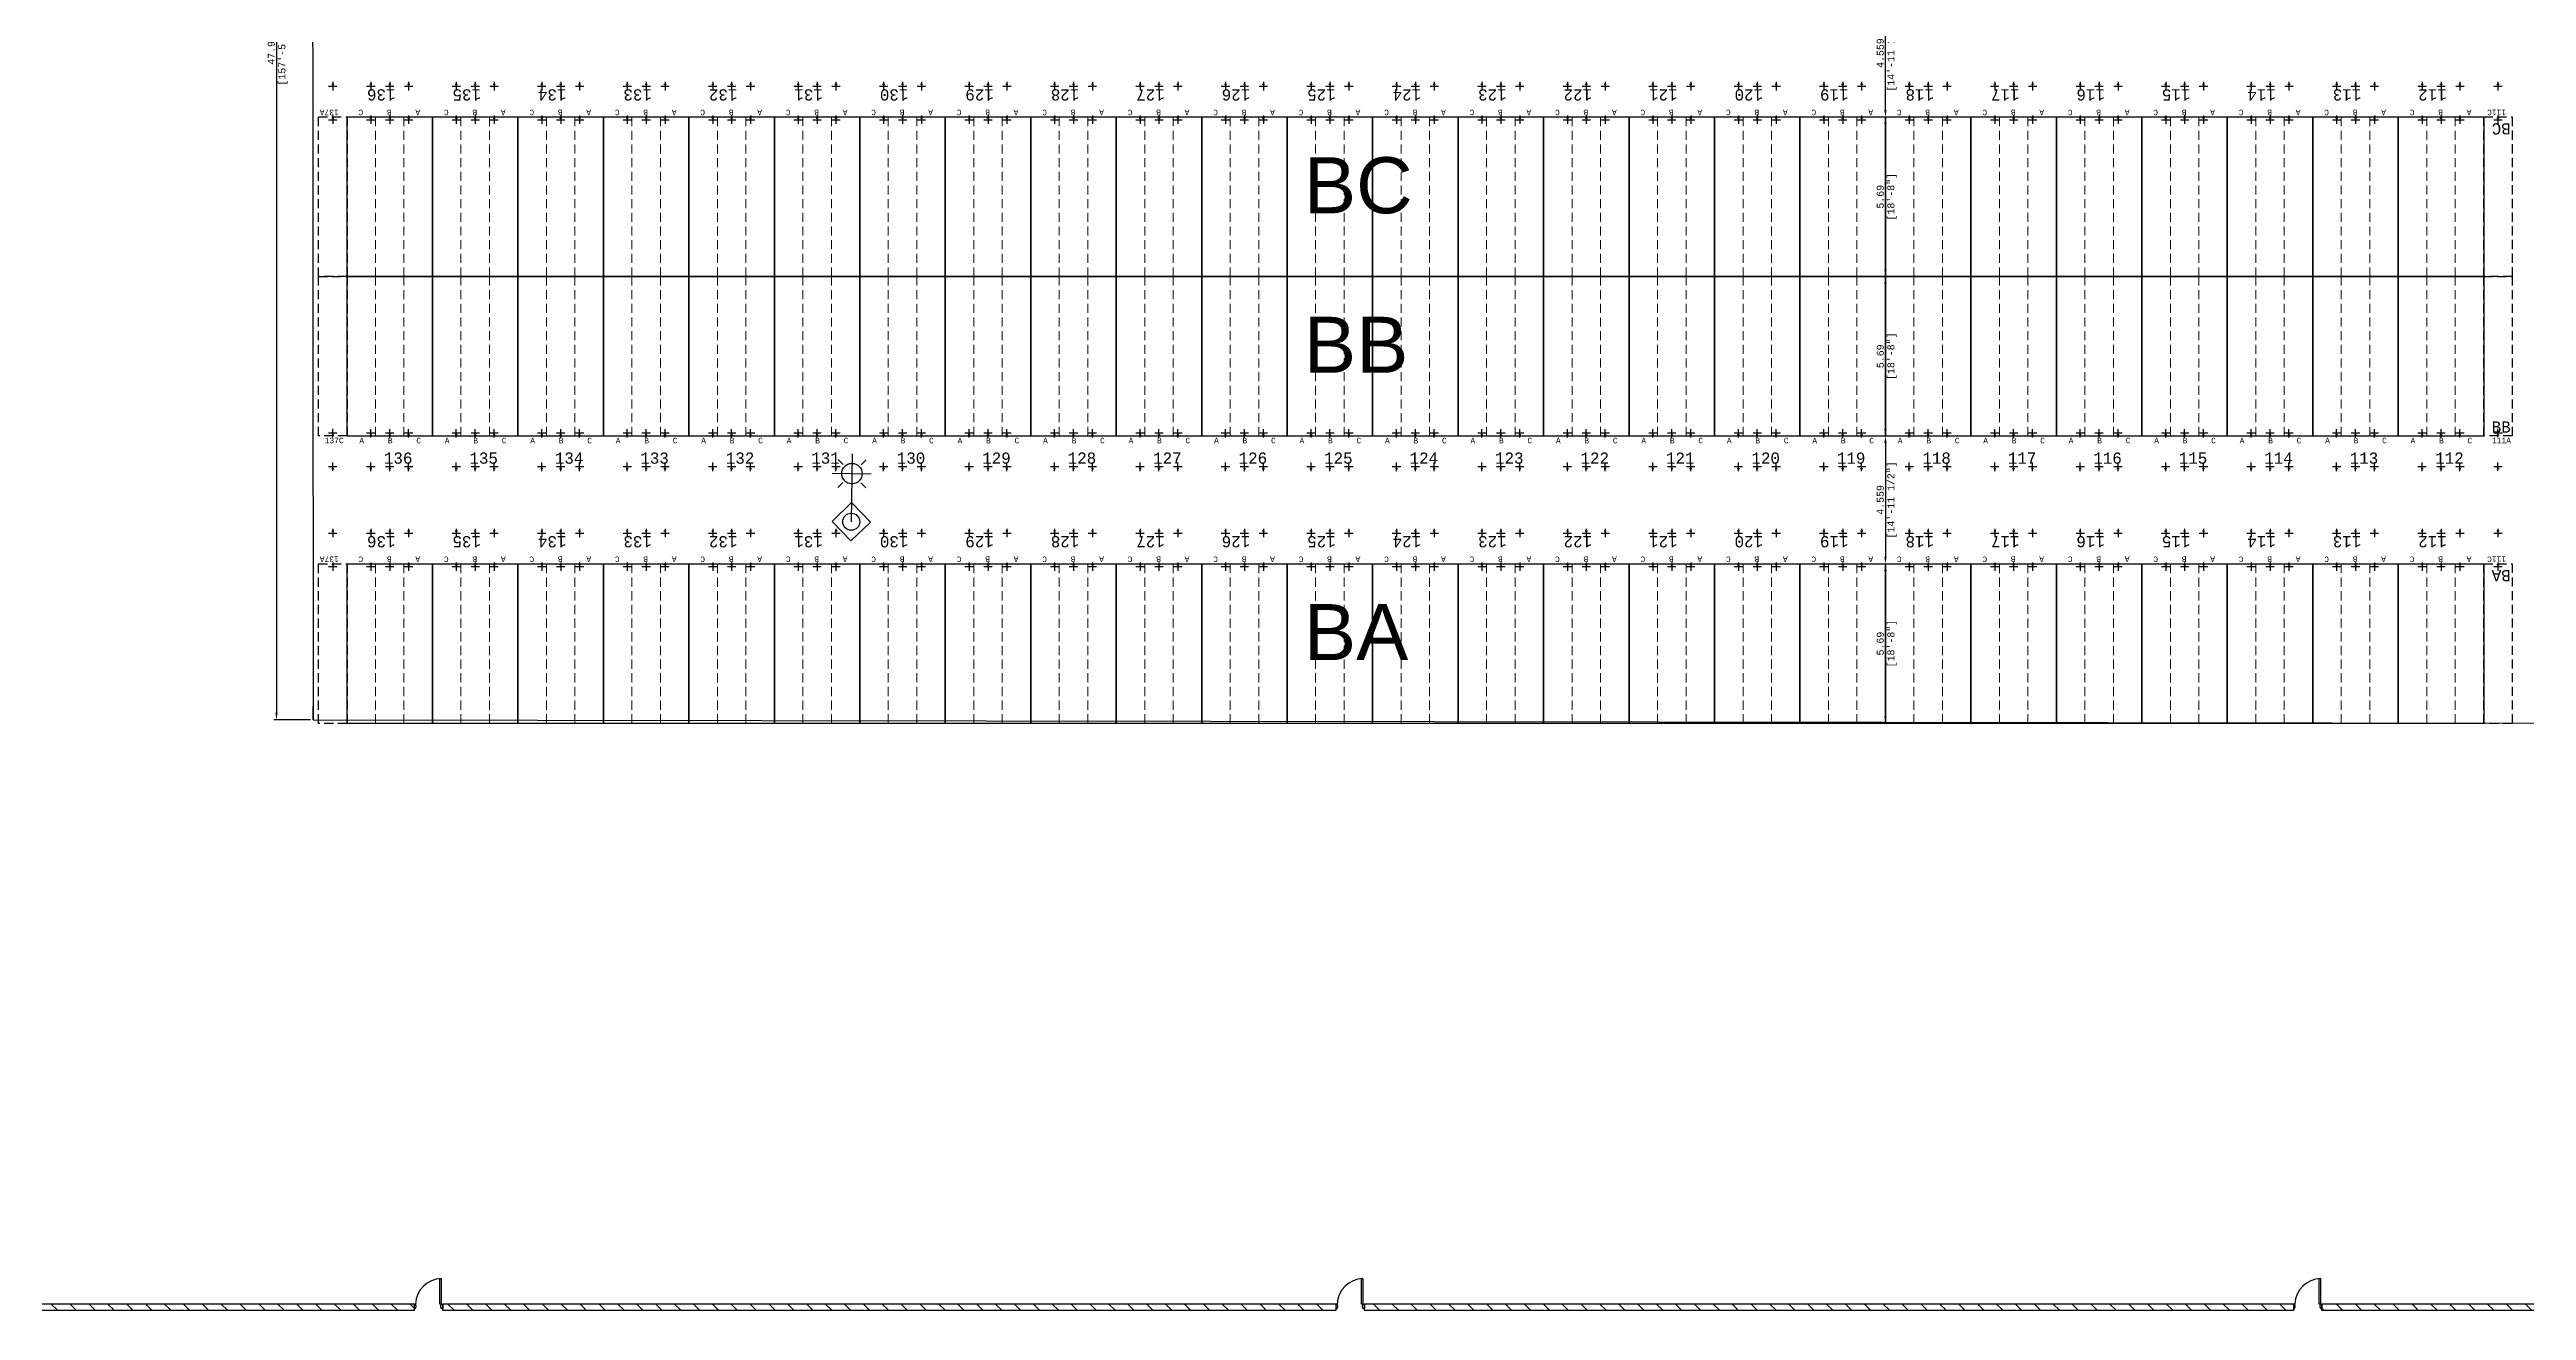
# Model space of a CAD drawing. Header units: inches. Extents: x -233729 to 737493, y -275239 to 196021.
# Drawn here: x -9603 to 78730, y -72686 to -27710 of the extents above; entities that cross this region are included whole.
import ezdxf

# ---------------------------------------------------------------- set-up
doc = ezdxf.new("R2010")
doc.units = ezdxf.units.IN
doc.header["$MEASUREMENT"] = 0
doc.linetypes.add('DASHED', pattern=[0.75, 0.5, -0.25])
for name, color, linetype in [('_FL_AREAS', 92, 'Continuous'), ('_FL_EXT_ELECTRICAL', 252, 'Continuous'), ('_FL_FAC_WALLS', 252, 'Continuous'), ('_FL_NEW WH_Pallets', 1, 'Continuous'), ('Bin location transponder', 250, 'Continuous'), ('WF_numbers', 6, 'Continuous')]:
    doc.layers.add(name, color=color, linetype=linetype)
for name, color, linetype, lineweight in [('WF buffer', 1, 'DASHED', 30), ('WF dimentions', 3, 'Continuous', 30), ('WF transponder', 3, 'Continuous', 30), ('WF_bay', 5, 'Continuous', 30), ('WF_sketch_stock_areas', 30, 'Continuous', 30), ('WF_text', 252, 'Continuous', 30)]:
    doc.layers.add(name, color=color, linetype=linetype, lineweight=lineweight)
doc.styles.add('WF_txt', font='consola.ttf')
doc.styles.add('WF_txt_notes', font='arial.ttf')
doc.dimstyles.new('DIM_50', dxfattribs={"dimscale": 50, "dimtxt": 5, "dimasz": 5, "dimexe": 2, "dimexo": 2, "dimgap": 1.1, "dimtad": 1, "dimtoh": 1, "dimdec": 3, "dimlfac": 0.001, "dimdsep": 46, "dimtxsty": 'WF_txt', "dimcen": 3, "dimclrd": 256, "dimclre": 256, "dimclrt": 7, "dimadec": 1, "dimazin": 0, "dimtfac": 1, "dimtdec": 3, "dimtmove": 0, "dimatfit": 3, "dimfxl": 10, "dimtolj": 1, "dimtzin": 0, "dimlwd": -1, "dimlwe": -1, "dimarcsym": 0})
pattern_1 = [(135, (830121.3684155941, -942425.7747630477), (-336.7596045400931, -336.7596045400933), [])]

# ---------------------------------------------------------------- blocks, each defined once
blk = doc.blocks.new('*U155')
at = {"color": 0}
for points in [[(1164.737522074677, 895.8059546615999), (1164.737522074677, 845.0059546616001), (250.337522074678, 845.0059546616002), (250.337522074678, 895.8059546616004)], [(1215.537522074678, 895.8059546615999), (1164.737522074677, 895.8059546615999), (1164.737522074677, 946.6059546615998), (1317.137522074677, 946.6059546615998), (1317.137522074677, 895.8059546615999), (1279.037522074677, 895.8059546615999), (1279.037522074677, 879.9309546615999), (1215.537522074678, 879.9309546615999)], [(1215.537522074677, -18.59404533840009), (1164.737522074677, -18.59404533840007), (1164.737522074677, -69.39404533840003), (1317.137522074677, -69.39404533840009), (1317.137522074677, -18.59404533840013), (1279.037522074677, -18.59404533840011), (1279.037522074677, -2.719045338400121), (1215.537522074677, -2.719045338400091)]]:
    blk.add_lwpolyline(points, close=True, dxfattribs=at)
blk.add_arc((1201.09813806807, 932.1665706549907), 951.4556444309696, 182.1901360048656, 267.8098639951266, dxfattribs=at)
blk = doc.blocks.new('FL_Building')
at = {"transparency": 33554687}
h = blk.add_hatch(dxfattribs=at)
h.set_pattern_fill('ANSI31', color=253, scale=149.9999999999999, angle=90)
h.set_pattern_definition(pattern_1)
h.paths.add_polyline_path([(1873916.696547389, -156724.2638295889), (1890302.226811528, -156724.2638295889), (1890302.226811409, -156965.5638296008), (1873916.696547508, -156965.5638296008)])
h = blk.add_hatch(dxfattribs=at)
h.set_pattern_fill('ANSI31', color=253, scale=149.9999999999999, angle=90)
h.set_pattern_definition(pattern_1)
h.paths.add_polyline_path([(1891318.226811409, -156724.2638295889), (1923169.826811433, -156724.2638295889), (1923169.826811373, -156965.5638296604), (1891318.226811409, -156965.5638295412)])
h = blk.add_hatch(dxfattribs=at)
h.set_pattern_fill('ANSI31', color=253, scale=149.9999999999999, angle=90)
h.set_pattern_definition(pattern_1)
h.paths.add_polyline_path([(1924185.826811492, -156724.2638295889), (1957320.126811385, -156724.2638295889), (1957320.126811445, -156965.5638297796), (1924185.826811552, -156965.5638297796)])
h = blk.add_hatch(dxfattribs=at)
h.set_pattern_fill('ANSI31', color=253, scale=149.9999999999999, angle=90)
h.set_pattern_definition(pattern_1)
h.paths.add_polyline_path([(1958336.126811385, -156724.2638296485), (1999750.826811492, -156724.2638297677), (1999750.826811373, -156965.5638296008), (1958336.126811385, -156965.563829422)])
at = {"color": 0}
for points in [[(1873916.696547389, -156724.2638295889), (1890302.226811528, -156724.2638295889), (1890302.226811409, -156965.5638296008), (1873916.696547508, -156965.5638296008)], [(1891318.226811409, -156724.2638295889), (1923169.826811433, -156724.2638295889), (1923169.826811373, -156965.5638296604), (1891318.226811409, -156965.5638295412)], [(1924185.826811492, -156724.2638295889), (1957320.126811385, -156724.2638295889), (1957320.126811445, -156965.5638297796), (1924185.826811552, -156965.5638297796)], [(1958336.126811385, -156724.2638296485), (1999750.826811492, -156724.2638297677), (1999750.826811373, -156965.5638296008), (1958336.126811385, -156965.563829422)]]:
    blk.add_lwpolyline(points, close=True, dxfattribs=at)
at = {"color": 0, "rotation": 270}
for p in [(1890371.620856762, -155572.2263075709), (1923239.220856845, -155572.2263075709), (1957389.520856738, -155572.2263075709)]:
    blk.add_blockref('*U155', p, dxfattribs=at)
blk = doc.blocks.new('A$C667968a6')
at = {"layer": '_FL_FAC_WALLS', "linetype": 'Continuous', "lineweight": -3}
blk.add_blockref('FL_Building', (-2249813.746555567, 156686.1638379097), dxfattribs=at)
blk = doc.blocks.new('LS1')
at = {"color": 0}
for p, q in [((-0.0530815623290835, 0.2352820445264427), (-0.0341956818168399, 0.2163961640141991)), ((2.84e-14, 0.2572691475552205), (0, -1.42e-14)), ((0.0530815623291119, 0.235282044526457), (0.0341956818168683, 0.2163961640142133)), ((-0.0750686653578612, 0.1822004821971035), (0.0721790999999712, 0.1822004821971035)), ((-0.0341956818168683, 0.1480048003804626), (-0.0530815623291119, 0.1291189198682332)), ((0.0341956818168967, 0.1480048003804768), (0.0530815623291119, 0.129118919868219))]:
    blk.add_line(p, q, dxfattribs=at)
at = {"color": 0, "flags": 128}
blk.add_lwpolyline([(-1.137e-13, 0.0725953984493799), (-0.0725953984493515, 9.95e-14), (-8.53e-14, -0.0725953984491667), (0.0725953984491525, 9.95e-14)], close=True, dxfattribs=at)
at = {"color": 0}
for centre, radius in [((2.84e-14, 0.1822004821973451), 0.0386879976), ((0, -1.42e-14), 0.03240119799)]:
    blk.add_circle(centre, radius, dxfattribs=at)
blk = doc.blocks.new('*U6', base_point=(1597954.83, 828434.8120000002, 559.0839999999998))
at = {"xscale": 30.92178326998604, "yscale": 30.92178326998604, "zscale": 30.92178326998604, "rotation": 80.00000000000003}
blk.add_blockref('LS1', (1597954.83, 828434.8120000002, 559.0839999999998), dxfattribs=at)
blk = doc.blocks.new('Bin location transponder')
at = {"layer": 'Bin location transponder', "color": 3, "lineweight": 30}
for p, q in [((-600, 0), (600, 0)), ((-150, 300), (150, 300)), ((0, 600), (0, -600))]:
    blk.add_line(p, q, dxfattribs=at)
blk = doc.blocks.new('WF 120x224in bay')
at = {"layer": 'WF_bay', "linetype": 'DASHED', "lineweight": 5, "ltscale": 650}
for p, q in [((1015.999998271465, 5689.600000079471), (1015.999998271465, 1.192092896e-07)), ((2031.999998271465, 5689.600000059606), (2031.999998271465, 5.96046448e-08))]:
    blk.add_line(p, q, dxfattribs=at)
at = {"layer": 'WF_bay'}
blk.add_lwpolyline([(-1.6689300537e-06, 5689.600000119209), (3047.999998271465, 5689.600000000001), (3047.999999880791, 1.192092896e-07), (-5.96046448e-08, 5.96046448e-08)], close=True, dxfattribs=at)
at = {"layer": 'WF transponder', "xscale": 0.25, "yscale": 0.25, "zscale": 0.25, "rotation": 180.0000000062352}
for p in [(849.9999999105931, 100.0000000894069), (1523.999999910593, 100.0000000894069), (2197.999999910593, 100.0000000894069), (849.9999999105931, -1099.999999910593), (1523.999999910593, -1099.999999910593), (2197.999999910593, -1099.999999910593)]:
    blk.add_blockref('Bin location transponder', p, dxfattribs=at)
at = {"layer": 'WF_numbers', "linetype": 'DASHED', "char_height": 200, "attachment_point": 1, "rotation": 1.027588346411229e-09, "style": 'WF_txt'}
for s, insert in [('A', (439.4118606448173, -62.35349720716476, -723.2652933599893)), ('B', (1455.411860466003, -62.35349720716476, -723.2652933599893)), ('C', (2471.411860346794, -62.35349732637406, -723.2652933599893))]:
    blk.add_mtext_dynamic_manual_height_columns(s, width=423.5307577799235, gutter_width=2117.653788942844, heights=[0], dxfattribs=dict(at, insert=insert))
blk = doc.blocks.new('WF 40x224in buffer')
at = {"layer": 'WF buffer', "ltscale": 650}
blk.add_lwpolyline([(0, 5689.600000023842), (1016, 5689.600000023842), (1016, 0), (0, 0)], close=True, dxfattribs=at)
at = {"layer": 'WF transponder', "xscale": 0.25, "yscale": 0.25, "zscale": 0.25, "rotation": 180.0000000062352}
for p in [(508, 100), (508, -1100)]:
    blk.add_blockref('Bin location transponder', p, dxfattribs=at)
blk = doc.blocks.new('*D178')
at = {"layer": 'WF dimentions', "transparency": 16777216}
for p, q in [((55869.80479978075, -30366.33721296243), (55869.80479978075, -35555.93721316509)), ((55969.80479817142, -30116.33721296243), (55969.80479978075, -30116.33721296243)), ((55969.8047967409, -35805.93721316509), (55969.80479978075, -35805.93721316509))]:
    blk.add_line(p, q, dxfattribs=at)
for points in [[(55828.13813311409, -30366.33721296243), (55911.47146644741, -30366.33721296243), (55869.80479978075, -30116.33721296243)], [(55828.13813311409, -35555.93721316509), (55911.47146644741, -35555.93721316509), (55869.80479978075, -35805.93721316509)]]:
    blk.add_solid(points, dxfattribs=at)
at = {"layer": 'WF dimentions', "color": 7, "transparency": 16777216, "char_height": 250, "attachment_point": 5, "rotation": 90, "style": 'WF_txt'}
for s, insert in [('\\A1;5.69', (55686.36180054584, -32961.13721306377)), ('\\A1;[18\'-8"]', (56102.50181584807, -32961.13721306377))]:
    blk.add_mtext(s, dxfattribs=dict(at, insert=insert))
blk = doc.blocks.new('*D179')
at = {"layer": 'WF dimentions', "transparency": 16777216}
for p, q in [((55869.80480013837, -36055.93721316509), (55869.80480013837, -41245.53721318893)), ((55969.8047967409, -35805.93721316509), (55969.80480013837, -35805.93721316509)), ((55769.80480234374, -41495.53721318893), (55769.80480013837, -41495.53721318893))]:
    blk.add_line(p, q, dxfattribs=at)
for points in [[(55828.1381334717, -36055.93721316509), (55911.47146680503, -36055.93721316509), (55869.80480013837, -35805.93721316509)], [(55828.1381334717, -41245.53721318893), (55911.47146680503, -41245.53721318893), (55869.80480013837, -41495.53721318893)]]:
    blk.add_solid(points, dxfattribs=at)
at = {"layer": 'WF dimentions', "color": 7, "transparency": 16777216, "char_height": 250, "attachment_point": 5, "rotation": 90, "style": 'WF_txt'}
for s, insert in [('\\A1;[18\'-8"]', (56102.50181620568, -38650.73721317702)), ('\\A1;5.69', (55686.36180090347, -38650.73721317702))]:
    blk.add_mtext(s, dxfattribs=dict(at, insert=insert))
blk = doc.blocks.new('*D180')
at = {"layer": 'WF dimentions', "transparency": 16777216}
for p, q in [((55769.80480234374, -41495.53721318893), (55769.80480037678, -41495.53721318893)), ((55869.8048003768, -41745.53721318893), (55869.8048003768, -45804.83721087627)), ((55769.80480490674, -46054.83721087627), (55769.80480037678, -46054.83721087627))]:
    blk.add_line(p, q, dxfattribs=at)
for points in [[(55828.13813371013, -41745.53721318893), (55911.47146704347, -41745.53721318893), (55869.8048003768, -41495.53721318893)], [(55828.13813371013, -45804.83721087627), (55911.47146704347, -45804.83721087627), (55869.8048003768, -46054.83721087627)]]:
    blk.add_solid(points, dxfattribs=at)
at = {"layer": 'WF dimentions', "color": 7, "transparency": 16777216, "char_height": 250, "attachment_point": 5, "rotation": 90, "style": 'WF_txt'}
for s, insert in [('\\A1;4.559', (55686.36180114189, -43775.1872120326)), ('\\A1;[14\'-11 1/2"]', (56102.50181644411, -43775.1872120326))]:
    blk.add_mtext(s, dxfattribs=dict(at, insert=insert))
blk = doc.blocks.new('*D181')
at = {"layer": 'WF dimentions', "transparency": 16777216}
for p, q in [((55769.80480490674, -46054.83721087627), (55769.80480019797, -46054.83721087627)), ((55869.80480019796, -46304.83721087626), (55869.80480019797, -51494.43721101934)), ((55969.80479614486, -51744.43721101934), (55969.80480019797, -51744.43721101934))]:
    blk.add_line(p, q, dxfattribs=at)
for points in [[(55828.1381335313, -46304.83721087626), (55911.47146686463, -46304.83721087626), (55869.80480019796, -46054.83721087627)], [(55828.13813353131, -51494.43721101934), (55911.47146686464, -51494.43721101934), (55869.80480019797, -51744.43721101934)]]:
    blk.add_solid(points, dxfattribs=at)
at = {"layer": 'WF dimentions', "color": 7, "transparency": 16777216, "char_height": 250, "attachment_point": 5, "rotation": 90, "style": 'WF_txt'}
for s, insert in [('\\A1;5.69', (55686.36180096307, -48899.63721094781)), ('\\A1;[18\'-8"]', (56102.50181626527, -48899.63721094781))]:
    blk.add_mtext(s, dxfattribs=dict(at, insert=insert))
blk = doc.blocks.new('*D183')
at = {"layer": 'WF dimentions', "transparency": 16777216}
for p, q in [((55969.80479906549, -25557.03724328927), (55969.80480109205, -25557.03724328927)), ((55869.80480109205, -29866.33721165113), (55869.80480109205, -25807.03724328927)), ((55969.8047991251, -30116.33721165113), (55969.80480109205, -30116.33721165113))]:
    blk.add_line(p, q, dxfattribs=at)
for points in [[(55828.13813442538, -25807.03724328927), (55911.47146775871, -25807.03724328927), (55869.80480109205, -25557.03724328927)], [(55828.13813442538, -29866.33721165113), (55911.47146775871, -29866.33721165113), (55869.80480109205, -30116.33721165113)]]:
    blk.add_solid(points, dxfattribs=at)
at = {"layer": 'WF dimentions', "color": 7, "transparency": 16777216, "char_height": 250, "attachment_point": 5, "rotation": 90, "style": 'WF_txt'}
for s, insert in [('\\A1;4.559', (55686.36180185714, -27836.68722747021)), ('\\A1;[14\'-11 1/2"]', (56102.50181715935, -27836.68722747021))]:
    blk.add_mtext(s, dxfattribs=dict(at, insert=insert))
blk = doc.blocks.new('*D187')
at = {"layer": 'WF dimentions', "transparency": 16777216}
for p, q in [((-333.1068557049148, -3619.214138788491), (-1608.825739338541, -3619.214138788492)), ((-1508.825739338541, -3869.214138788492), (-1508.82573933853, -51367.34937850886)), ((-298.0758838201873, -51617.34937850886), (-1608.825739338531, -51617.34937850886))]:
    blk.add_line(p, q, dxfattribs=at)
for points in [[(-1550.492406005208, -3869.214138788492), (-1467.159072671874, -3869.214138788492), (-1508.825739338541, -3619.214138788492)], [(-1550.492406005197, -51367.34937850886), (-1467.159072671864, -51367.34937850886), (-1508.82573933853, -51617.34937850886)]]:
    blk.add_solid(points, dxfattribs=at)
at = {"layer": 'WF dimentions', "color": 7, "transparency": 16777216, "char_height": 250, "attachment_point": 5, "rotation": 90, "style": 'WF_txt'}
for s, insert in [('\\A1;[157\'-5 3/4"]', (-1276.128723271213, -27618.28175864867)), ('\\A1;47.998', (-1692.268738573432, -27618.28175864867))]:
    blk.add_mtext(s, dxfattribs=dict(at, insert=insert))

msp = doc.modelspace()

# ---------------------------------------------------------------- linework, layer by layer
at = {"layer": '_FL_AREAS', "elevation": -162219.4367999999}
msp.add_lwpolyline([(-233.1068557645194, -3619.214138788489), (-198.0758832241408, -51617.34937856844), (79784.40853910193, -51735.91731177022), (79676.33152817236, -3736.445396465568)], close=True, dxfattribs=at)
at = {"layer": '_FL_NEW WH_Pallets'}
msp.add_line((-198.0758837605826, -51617.34937821081, -162219.4367999999), (-198.0758837605826, -51143.36766646554, -162219.4367999999), dxfattribs=at)

# ---------------------------------------------------------------- block references
msp.add_blockref('A$C667968a6', (362913.687400013, -72406.61113022019, -162219.4367999999))
at = {"layer": '_FL_EXT_ELECTRICAL', "xscale": 304.8, "yscale": 304.8, "zscale": 304.8, "rotation": 279.165730897702}
msp.add_blockref('*U6', (18988.58921186672, -44552.8563372915, -158744.1071999999), dxfattribs=at)
at = {"layer": 'WF_sketch_stock_areas'}
for name, p, rotation in [('WF 40x224in buffer', (1005.804645166266, -30116.3372127836, -40388.82410158601), 179.9999999966509), ('WF 120x224in bay', (4053.80479894625, -30116.33721290281, -361.6326466799947), 180.0000000000323), ('WF 120x224in bay', (7101.80479894625, -30116.33721290281, -361.6326466799947), 180.0000000000323), ('WF 120x224in bay', (10149.80479894625, -30116.3372128432, -361.6326466799947), 180.0000000000323), ('WF 120x224in bay', (13197.80479894625, -30116.33721290281, -361.6326466799947), 180.0000000000323), ('WF 120x224in bay', (16245.80479900585, -30116.33721290281, -361.6326466799947), 180.0000000000323), ('WF 120x224in bay', (19293.80479894625, -30116.33721290281, -361.6326466799947), 180.0000000000323), ('WF 120x224in bay', (22341.80479894625, -30116.33721290281, -361.6326466799947), 180.0000000000323), ('WF 120x224in bay', (25389.80479900585, -30116.33721290281, -361.6326466799947), 180.0000000000323), ('WF 120x224in bay', (28437.80479894625, -30116.3372128432, -361.6326466799947), 180.0000000000323), ('WF 120x224in bay', (31485.80479894625, -30116.33721290281, -361.6326466799947), 180.0000000000323), ('WF 120x224in bay', (34533.80479894625, -30116.33721290281, -361.6326466799947), 180.0000000000323), ('WF 120x224in bay', (37581.80479894625, -30116.33721290281, -361.6326466799947), 180.0000000000323), ('WF 120x224in bay', (40629.80479894624, -30116.33721290281, -361.6326466799947), 180.0000000000323), ('WF 120x224in bay', (43677.80479894625, -30116.33721290281, -361.6326466799947), 180.0000000000323), ('WF 120x224in bay', (46725.80479900585, -30116.33721290281, -361.6326466799947), 180.0000000000323), ('WF 120x224in bay', (49773.80479894625, -30116.33721290281, -361.6326466799947), 180.0000000000323), ('WF 120x224in bay', (52821.80479894625, -30116.33721296242, -361.6326466799947), 180.0000000000323), ('WF 120x224in bay', (55869.80479894624, -30116.33721290281, -361.6326466799947), 180.0000000000323), ('WF 120x224in bay', (58917.80479894625, -30116.33721290281, -361.6326466799947), 180.0000000000323), ('WF 120x224in bay', (61965.80479894625, -30116.3372128432, -361.6326466799947), 180.0000000000323), ('WF 120x224in bay', (65013.80479894625, -30116.33721290281, -361.6326466799947), 180.0000000000323), ('WF 120x224in bay', (68061.80479894625, -30116.33721290281, -361.6326466799947), 180.0000000000323), ('WF 120x224in bay', (71109.80479894625, -30116.33721290281, -361.6326466799947), 180.0000000000323), ('WF 120x224in bay', (74157.80479900585, -30116.33721290281, -361.6326466799947), 180.0000000000323), ('WF 120x224in bay', (77205.80479894625, -30116.33721290281, -361.6326466799947), 180.0000000000323), ('WF 40x224in buffer', (78221.51699022995, -30116.33724115541, -80416.01555649203), 179.9999999984363), ('WF 40x224in buffer', (1005.804650113452, -46054.83721087625, -40388.82410158601), 180.0000000005076), ('WF 120x224in bay', (4053.804804787506, -46054.83721093586, -361.6326466799947), 180.0000000000323), ('WF 120x224in bay', (7101.804804847109, -46054.83721087625, -361.6326466799947), 180.0000000000323), ('WF 120x224in bay', (10149.8048047875, -46054.83721087625, -361.6326466799947), 180.0000000000323), ('WF 120x224in bay', (13197.8048047875, -46054.83721087625, -361.6326466799947), 180.0000000000323), ('WF 120x224in bay', (16245.80480484711, -46054.83721087625, -361.6326466799947), 180.0000000000323), ('WF 120x224in bay', (19293.8048047875, -46054.83721087625, -361.6326466799947), 180.0000000000323), ('WF 120x224in bay', (22341.80480478751, -46054.83721093586, -361.6326466799947), 180.0000000000323), ('WF 120x224in bay', (25389.80480478751, -46054.83721087625, -361.6326466799947), 180.0000000000323), ('WF 120x224in bay', (28437.80480484711, -46054.83721087625, -361.6326466799947), 180.0000000000323), ('WF 120x224in bay', (31485.8048047875, -46054.83721081665, -361.6326466799947), 180.0000000000323), ('WF 120x224in bay', (34533.80480484712, -46054.83721087625, -361.6326466799947), 180.0000000000323), ('WF 120x224in bay', (37581.80480478751, -46054.83721087625, -361.6326466799947), 180.0000000000323), ('WF 120x224in bay', (40629.8048047875, -46054.83721087625, -361.6326466799947), 180.0000000000323), ('WF 120x224in bay', (43677.8048047875, -46054.83721087625, -361.6326466799947), 180.0000000000323), ('WF 120x224in bay', (46725.8048047875, -46054.83721087625, -361.6326466799947), 180.0000000000323), ('WF 120x224in bay', (49773.8048048471, -46054.83721081665, -361.6326466799947), 180.0000000000323), ('WF 120x224in bay', (52821.8048047875, -46054.83721087625, -361.6326466799947), 180.0000000000323), ('WF 120x224in bay', (55869.80480484711, -46054.83721087625, -361.6326466799947), 180.0000000000323), ('WF 120x224in bay', (58917.8048047875, -46054.83721087625, -361.6326466799947), 180.0000000000323), ('WF 120x224in bay', (61965.8048047875, -46054.83721087625, -361.6326466799947), 180.0000000000323), ('WF 120x224in bay', (65013.80480484711, -46054.83721087625, -361.6326466799947), 180.0000000000323), ('WF 120x224in bay', (68061.8048047875, -46054.83721087625, -361.6326466799947), 180.0000000000323), ('WF 120x224in bay', (71109.8048047875, -46054.83721087625, -361.6326466799947), 180.0000000000323), ('WF 120x224in bay', (74157.80480484711, -46054.83721087625, -361.6326466799947), 180.0000000000323), ('WF 120x224in bay', (77205.80480484711, -46054.83721087625, -361.6326466799947), 180.0000000000323), ('WF 40x224in buffer', (78221.51699517712, -46054.83723906925, -80416.01555649203), 179.9999999983702)]:
    msp.add_blockref(name, p, dxfattribs=dict(at, rotation=rotation))
for name, p in [('WF 40x224in buffer', (-10.19535501254721, -41490.49717609337, -80416.01555649203)), ('WF 120x224in bay', (1005.804802343715, -41495.53721318891, -361.6326466799947)), ('WF 120x224in bay', (4053.804802343715, -41495.53721318891, -361.6326466799947)), ('WF 120x224in bay', (7101.804802343715, -41495.53721312931, -361.6326466799947)), ('WF 120x224in bay', (10149.80480234371, -41495.53721318891, -361.6326466799947)), ('WF 120x224in bay', (13197.80480240332, -41495.53721312931, -361.6326466799947)), ('WF 120x224in bay', (16245.80480234371, -41495.53721312931, -361.6326466799947)), ('WF 120x224in bay', (19293.80480240332, -41495.53721318891, -361.6326466799947)), ('WF 120x224in bay', (22341.80480240332, -41495.53721318891, -361.6326466799947)), ('WF 120x224in bay', (25389.80480234372, -41495.53721312931, -361.6326466799947)), ('WF 120x224in bay', (28437.80480234372, -41495.53721312931, -361.6326466799947)), ('WF 120x224in bay', (31485.80480240332, -41495.53721312931, -361.6326466799947)), ('WF 120x224in bay', (34533.80480234371, -41495.53721312931, -361.6326466799947)), ('WF 120x224in bay', (37581.80480234372, -41495.53721318891, -361.6326466799947)), ('WF 120x224in bay', (40629.80480234371, -41495.53721318891, -361.6326466799947)), ('WF 120x224in bay', (43677.80480240332, -41495.53721318891, -361.6326466799947)), ('WF 120x224in bay', (46725.80480234371, -41495.53721312931, -361.6326466799947)), ('WF 120x224in bay', (49773.80480234371, -41495.53721318891, -361.6326466799947)), ('WF 120x224in bay', (52821.80480234371, -41495.53721318891, -361.6326466799947)), ('WF 120x224in bay', (55869.80480234371, -41495.53721318891, -361.6326466799947)), ('WF 120x224in bay', (58917.80480234372, -41495.53721312931, -361.6326466799947)), ('WF 120x224in bay', (61965.80480234371, -41495.53721318891, -361.6326466799947)), ('WF 120x224in bay', (65013.80480234371, -41495.53721312931, -361.6326466799947)), ('WF 120x224in bay', (68061.80480234371, -41495.53721312931, -361.6326466799947)), ('WF 120x224in bay', (71109.80480240332, -41495.53721318891, -361.6326466799947)), ('WF 120x224in bay', (74157.80480234371, -41495.53721318891, -361.6326466799947)), ('WF 40x224in buffer', (77205.51699011076, -41490.49720434596, -120443.207011398))]:
    msp.add_blockref(name, p, dxfattribs=at)

# ---------------------------------------------------------------- texts
at = {"layer": 'WF_numbers', "linetype": 'DASHED', "style": 'WF_txt'}
for s, width, heights, insert, char_height, attachment_point, rotation in [('136', 423.5307577885687, [0], (2736.836742338346, -29528.41146965617, -361.6326466800019), 400, 1, 180.00000000030892), ('135', 423.5307577885687, [0], (5784.836742338346, -29528.4114693244, -361.6326466800019), 400, 1, 180.00000000030892), ('134', 423.5307577885687, [0], (8832.836742338348, -29528.41146899263, -361.6326466800019), 400, 1, 180.00000000030892), ('133', 423.5307577885687, [0], (11880.83674233834, -29528.41146866085, -361.6326466800019), 400, 1, 180.00000000030892), ('132', 423.5307577885687, [0], (14928.83674233834, -29528.41146832908, -361.6326466800019), 400, 1, 180.00000000030892), ('131', 423.5307577885687, [0], (17976.83674233834, -29528.41146799731, -361.6326466800019), 400, 1, 180.00000000030892), ('130', 423.5307577885687, [0], (21024.83674233835, -29528.41146766554, -361.6326466800019), 400, 1, 180.00000000030892), ('129', 423.5307577885687, [0], (24072.83674233835, -29528.41146733377, -361.6326466800019), 400, 1, 180.00000000030892), ('128', 423.5307577885687, [0], (27120.83674233835, -29528.411467002, -361.6326466800019), 400, 1, 180.00000000030892), ('127', 423.5307577885687, [0], (30168.83674233835, -29528.41146667023, -361.6326466800019), 400, 1, 180.00000000030892), ('126', 423.5307577885687, [0], (33216.83674233835, -29528.41146633846, -361.6326466800019), 400, 1, 180.00000000030892), ('125', 423.5307577885687, [0], (36264.83674233835, -29528.41146600669, -361.6326466800019), 400, 1, 180.00000000030892), ('124', 423.5307577885687, [0], (39312.83674233835, -29528.41146567492, -361.6326466800019), 400, 1, 180.00000000030892), ('123', 423.5307577885687, [0], (42360.83674233834, -29528.41146534315, -361.6326466800019), 400, 1, 180.00000000030892), ('122', 423.5307577885687, [0], (45408.83674233834, -29528.41146501137, -361.6326466800019), 400, 1, 180.00000000030892), ('121', 423.5307577885687, [0], (48456.83674233835, -29528.4114646796, -361.6326466800019), 400, 1, 180.00000000030892), ('120', 423.5307577885687, [0], (51504.83674233834, -29528.41146434783, -361.6326466800019), 400, 1, 180.00000000030892), ('119', 423.5307577885687, [0], (54552.83674233834, -29528.41146401607, -361.6326466800019), 400, 1, 180.00000000030892), ('118', 423.5307577885687, [0], (57600.83674233834, -29528.41146368429, -361.6326466800019), 400, 1, 180.00000000030892), ('117', 423.5307577885687, [0], (60648.83674233835, -29528.41146335252, -361.6326466800019), 400, 1, 180.00000000030892), ('116', 423.5307577885687, [0], (63696.83674233835, -29528.41146302075, -361.6326466800019), 400, 1, 180.00000000030892), ('115', 423.5307577885687, [0], (66744.83674233835, -29528.41146268898, -361.6326466800019), 400, 1, 180.00000000030892), ('114', 423.5307577885687, [0], (69792.83674233835, -29528.41146235721, -361.6326466800019), 400, 1, 180.00000000030892), ('113', 423.5307577885687, [0], (72840.83674233835, -29528.41146202544, -361.6326466800019), 400, 1, 180.00000000030892), ('112', 423.5307577885687, [0], (75888.83674233835, -29528.41146169367, -361.6326466800019), 400, 1, 180.00000000030892), ('137A', 423.5307577799235, [0], (711.0893867467529, -30053.98366598537, -41112.08939494599), 200, 1, 180.00000000134136), ('111C', 423.5307577799235, [0], (78002.62564663634, -30053.98371337106, -81139.28084985202), 200, 1, 180.00000000107534), ('BC', 423.5307577885687, [0], (77491.4586474155, -30740.43532119444, -364827.6977015858), 400, 3, 179.9999999993851), ('111A', 423.5307577799235, [205.5087987758225], (77500.23224978196, -41552.85067127397, -121166.472304758), 200, 1, 1.0290092817431533e-09), ('137A', 423.5307577799235, [0], (711.0893868879665, -45992.48366411222, -41112.08939494599), 200, 1, 180.00000000134136), ('136', 423.5307577885687, [0], (2736.836742923886, -45466.91146759856, -40388.82410158602), 400, 1, 180.00000000030892), ('135', 423.5307577885687, [0], (5784.836742923885, -45466.9114672668, -40388.82410158602), 400, 1, 180.00000000030892), ('134', 423.5307577885687, [0], (8832.836742923886, -45466.91146693503, -40388.82410158602), 400, 1, 180.00000000030892), ('133', 423.5307577885687, [0], (11880.83674292388, -45466.91146660325, -40388.82410158602), 400, 1, 180.00000000030892), ('132', 423.5307577885687, [0], (14928.83674292388, -45466.91146627149, -40388.82410158602), 400, 1, 180.00000000030892), ('131', 423.5307577885687, [0], (17976.83674292389, -45466.91146593972, -40388.82410158602), 400, 1, 180.00000000030892), ('130', 423.5307577885687, [0], (21024.83674292389, -45466.91146560794, -40388.82410158602), 400, 1, 180.00000000030892), ('129', 423.5307577885687, [0], (24072.83674292389, -45466.91146527617, -40388.82410158602), 400, 1, 180.00000000030892), ('128', 423.5307577885687, [0], (27120.83674292389, -45466.9114649444, -40388.82410158602), 400, 1, 180.00000000030892), ('127', 423.5307577885687, [0], (30168.83674292389, -45466.91146461263, -40388.82410158602), 400, 1, 180.00000000030892), ('126', 423.5307577885687, [0], (33216.83674292389, -45466.91146428086, -40388.82410158602), 400, 1, 180.00000000030892), ('125', 423.5307577885687, [0], (36264.83674292389, -45466.91146394908, -40388.82410158602), 400, 1, 180.00000000030892), ('124', 423.5307577885687, [0], (39312.83674292389, -45466.91146361732, -40388.82410158602), 400, 1, 180.00000000030892), ('123', 423.5307577885687, [0], (42360.83674292388, -45466.91146328555, -40388.82410158602), 400, 1, 180.00000000030892), ('122', 423.5307577885687, [0], (45408.83674292389, -45466.91146295378, -40388.82410158602), 400, 1, 180.00000000030892), ('121', 423.5307577885687, [0], (48456.83674292389, -45466.91146262201, -40388.82410158602), 400, 1, 180.00000000030892), ('120', 423.5307577885687, [0], (51504.83674292388, -45466.91146229023, -40388.82410158602), 400, 1, 180.00000000030892), ('119', 423.5307577885687, [0], (54552.83674292388, -45466.91146195847, -40388.82410158602), 400, 1, 180.00000000030892), ('118', 423.5307577885687, [0], (57600.83674292388, -45466.91146162669, -40388.82410158602), 400, 1, 180.00000000030892), ('117', 423.5307577885687, [0], (60648.83674292389, -45466.91146129492, -40388.82410158602), 400, 1, 180.00000000030892), ('116', 423.5307577885687, [0], (63696.83674292389, -45466.91146096316, -40388.82410158602), 400, 1, 180.00000000030892), ('115', 423.5307577885687, [0], (66744.83674292387, -45466.91146063137, -40388.82410158602), 400, 1, 180.00000000030892), ('114', 423.5307577885687, [0], (69792.83674292387, -45466.91146029961, -40388.82410158602), 400, 1, 180.00000000030892), ('113', 423.5307577885687, [0], (72840.83674292387, -45466.91145996784, -40388.82410158602), 400, 1, 180.00000000030892), ('112', 423.5307577885687, [0], (75888.83674292389, -45466.91145963607, -40388.82410158602), 400, 1, 180.00000000030892), ('111C', 423.5307577799235, [0], (78002.62579886662, -45992.48371134451, -81139.28084985202), 200, 1, 180.00000000107534), ('BA', 423.5307577885687, [0], (77491.4586524223, -46678.93531916788, -364827.6977015858), 400, 3, 179.9999999993851)]:
    msp.add_mtext_dynamic_manual_height_columns(s, width=width, gutter_width=2117.653788942844, heights=heights, dxfattribs=dict(at, insert=insert, char_height=char_height, attachment_point=attachment_point, rotation=rotation))
at = {"layer": 'WF_numbers', "linetype": 'DASHED', "attachment_point": 1, "style": 'WF_txt'}
for s, width, gutter_width, heights, insert, char_height in [('BB', 399.9999999999998, 2117.653788942843, [0], (77491.45865605818, -40974.69297425202, -364827.6977015858), 399.9999999999998), ('137C', 423.5307577799235, 2117.653788942844, [205.5087987758225], (208.6962951277383, -41552.85062376907, -81139.28084985202), 200), ('136', 423.5307577885687, 2117.653788942844, [0], (2322.197538925189, -42083.46288464151, -361.6326466799947), 400), ('135', 423.5307577885687, 2117.653788942844, [0], (5370.197538984793, -42083.46288430974, -361.6326466799947), 400), ('134', 423.5307577885687, 2117.653788942844, [0], (8418.197539044397, -42083.46288397797, -361.6326466799947), 400), ('133', 423.5307577885687, 2117.653788942844, [0], (11466.197539104, -42083.4628836462, -361.6326466799947), 400), ('132', 423.5307577885687, 2117.653788942844, [0], (14514.19753916361, -42083.46288331443, -361.6326466799947), 400), ('131', 423.5307577885687, 2117.653788942844, [0], (17562.19753922321, -42083.46288298266, -361.6326466799947), 400), ('130', 423.5307577885687, 2117.653788942844, [0], (20610.19753928282, -42083.46288265089, -361.6326466799947), 400), ('129', 423.5307577885687, 2117.653788942844, [0], (23658.19753934242, -42083.46288231912, -361.6326466799947), 400), ('128', 423.5307577885687, 2117.653788942844, [0], (26706.19753940203, -42083.46288198734, -361.6326466799947), 400), ('127', 423.5307577885687, 2117.653788942844, [0], (29754.19753946163, -42083.46288165556, -361.6326466799947), 400), ('126', 423.5307577885687, 2117.653788942844, [0], (32802.19753952124, -42083.4628813238, -361.6326466799947), 400), ('125', 423.5307577885687, 2117.653788942844, [0], (35850.19753958084, -42083.46288099203, -361.6326466799947), 400), ('124', 423.5307577885687, 2117.653788942844, [0], (38898.19753964045, -42083.46288066027, -361.6326466799947), 400), ('123', 423.5307577885687, 2117.653788942844, [0], (41946.19753970004, -42083.46288032849, -361.6326466799947), 400), ('122', 423.5307577885687, 2117.653788942844, [0], (44994.19753975965, -42083.46287999672, -361.6326466799947), 400), ('121', 423.5307577885687, 2117.653788942844, [0], (48042.19753981926, -42083.46287966495, -361.6326466799947), 400), ('120', 423.5307577885687, 2117.653788942844, [0], (51090.19753987886, -42083.46287933317, -361.6326466799947), 400), ('119', 423.5307577885687, 2117.653788942844, [0], (54138.19753993847, -42083.46287900141, -361.6326466799947), 400), ('118', 423.5307577885687, 2117.653788942844, [0], (57186.19753999807, -42083.46287866964, -361.6326466799947), 400), ('117', 423.5307577885687, 2117.653788942844, [0], (60234.19754005768, -42083.46287833787, -361.6326466799947), 400), ('116', 423.5307577885687, 2117.653788942844, [0], (63282.19754011727, -42083.4628780061, -361.6326466799947), 400), ('115', 423.5307577885687, 2117.653788942844, [0], (66330.19754017689, -42083.46287767432, -361.6326466799947), 400), ('114', 423.5307577885687, 2117.653788942844, [0], (69378.19754023649, -42083.46287734255, -361.6326466799947), 400), ('113', 423.5307577885687, 2117.653788942844, [0], (72426.19754029608, -42083.46287701078, -361.6326466799947), 400), ('112', 423.5307577885687, 2117.653788942844, [0], (75474.1975403557, -42083.46287667901, -361.6326466799947), 400)]:
    msp.add_mtext_dynamic_manual_height_columns(s, width=width, gutter_width=gutter_width, heights=heights, dxfattribs=dict(at, insert=insert, char_height=char_height))
at = {"layer": 'WF_text', "char_height": 2000, "attachment_point": 1, "style": 'WF_txt_notes'}
for s, insert in [('BC', (35128.82394228922, -31551.25636277845, -361.6326466799947)), ('BB', (35128.82394395815, -37240.8563628023, -361.6326466799947)), ('BA', (35128.82394819008, -47489.75636063269, -361.6326466799947))]:
    msp.add_mtext_dynamic_manual_height_columns(s, width=1096.381504776775, gutter_width=2117.653788942844, heights=[0], dxfattribs=dict(at, insert=insert))

# ---------------------------------------------------------------- dimensions: what is measured, and where the dimension line sits
at = {"layer": 'WF dimentions'}
for base, p1, p2, override, picture, middle in [((-1508.82573933853, -51617.34937850886), (-233.1068557049148, -3619.214138788489, -162219.4367999999), (-198.0758838201873, -51617.34937850884, -162219.4367999999), {"dimpost": '\\X'}, '*D187', (-1508.825739338543, -27618.28175864867)), ((55869.80480109205, -25557.03724328927), (55869.80479912506, -30116.33721165111), (55869.80479906546, -25557.03724328926, -361.6326466799947), {"dimpost": '\\X'}, '*D183', (55869.80480109202, -27836.68722747021)), ((55869.80479978075, -35805.93721316509), (55869.80479817139, -30116.33721296242, -361.6326466799947), (55869.80479674088, -35805.93721316508, -361.6326466799947), {"dimpost": '\\X', "dimtmove": 1}, '*D178', (55869.80479978072, -32961.13721306377)), ((55869.80480013837, -41495.53721318893), (55869.80479674088, -35805.93721316508, -361.6326466799947), (55869.80480234371, -41495.53721318891, -361.6326466799947), {"dimpost": '\\X', "dimtmove": 1}, '*D179', (55869.80480013835, -38650.73721317702)), ((55869.8048003768, -46054.83721087627), (55869.80480234371, -41495.53721318891, -361.6326466799947), (55869.80480490671, -46054.83721087625, -361.6326466799947), {"dimpost": '\\X', "dimtmove": 1}, '*D180', (55869.80480037677, -43775.1872120326)), ((55869.80480019797, -51744.43721101934), (55869.80480490671, -46054.83721087625, -361.6326466799947), (55869.80479614483, -51744.43721101931, -361.6326466799947), {"dimpost": '\\X', "dimtmove": 1}, '*D181', (55869.80480019795, -48899.63721094781))]:
    dim = msp.add_linear_dim(base=base, p1=p1, p2=p2, angle=90, dimstyle='DIM_50', override=override, dxfattribs=at)
    dim.commit()
    dim.dimension.update_dxf_attribs({"geometry": picture, "text_midpoint": middle})

doc.saveas('drawing.dxf')
